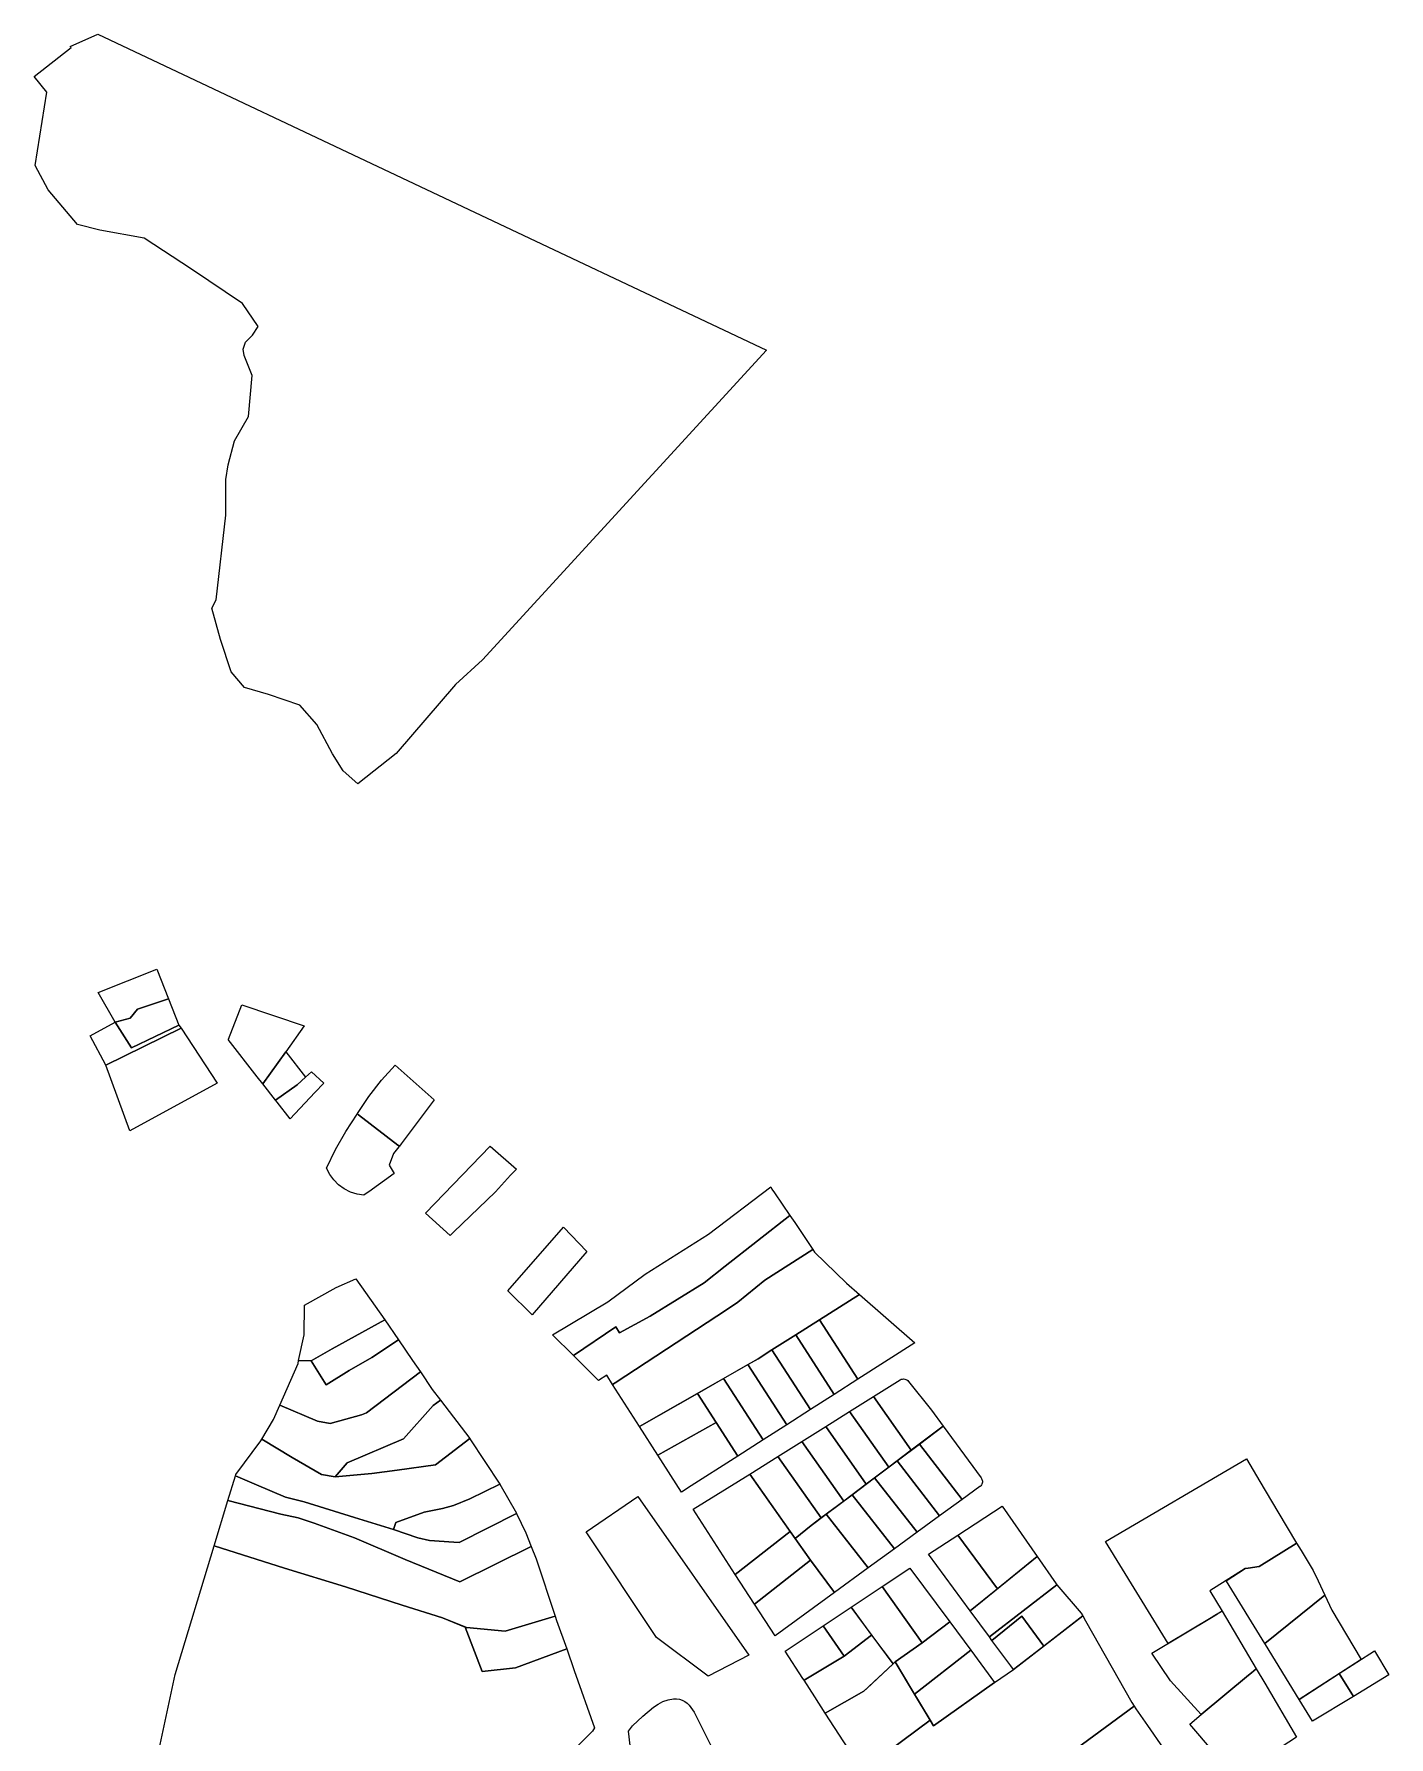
# Model space of a CAD drawing. Header units: millimetres. Extents: x 522658 to 553925, y 7796479 to 7820139.
# Drawn here: x 550146 to 550627, y 7806256 to 7806861 of the extents above; entities that cross this region are included whole.
import ezdxf

# ---------------------------------------------------------------- set-up
doc = ezdxf.new("R2010")
doc.units = ezdxf.units.MM
doc.layers.add('ZONA RESIDENCIAL 2 (ZR_2)', color=2, linetype='Continuous')

msp = doc.modelspace()

# ---------------------------------------------------------------- linework, layer by layer
at = {"layer": 'ZONA RESIDENCIAL 2 (ZR_2)'}
for points in [[(550158.58, 7806856.85), (550168.36, 7806861.3), (550405.92, 7806748.96), (550304.99, 7806638.83), (550295.38, 7806630.13), (550274.29, 7806605.56), (550260.72, 7806594.79), (550255.52, 7806599.39), (550251.71, 7806605.42), (550246.16, 7806615.9), (550240.12, 7806622.72), (550229.01, 7806626.53), (550220.44, 7806629.07), (550215.68, 7806634.63), (550211.92, 7806646.06), (550208.84, 7806657.29), (550210.41, 7806660.23), (550213.85, 7806690.33), (550213.8, 7806702.95), (550214.65, 7806708.24), (550216.87, 7806716.75), (550221.87, 7806725.39), (550223.16, 7806739.96), (550220.3, 7806747.05), (550220.03, 7806749.34), (550220.8, 7806751.83), (550223.3, 7806754.28), (550225.34, 7806757.31), (550219.79, 7806765.49), (550201.65, 7806777.73), (550184.84, 7806788.76), (550169.05, 7806791.59), (550161.16, 7806793.66), (550150.74, 7806805.93), (550146.04, 7806814.57), (550150.19, 7806840.66), (550145.71, 7806846.27), (550158.9, 7806856.5), (550158.58, 7806856.85)], [(550193.52, 7806518.45), (550182.41, 7806514.68), (550179.79, 7806511.58), (550174.53, 7806510.07), (550168.48, 7806520.63), (550189.32, 7806528.92), (550193.52, 7806518.45)], [(550197.17, 7806509.09), (550180.34, 7806500.94), (550174.53, 7806510.07), (550179.79, 7806511.58), (550182.41, 7806514.68), (550193.52, 7806518.45), (550197.17, 7806509.09)], [(550226.98, 7806488.15), (550224.99, 7806490.71), (550214.69, 7806503.91), (550214.76, 7806504.08), (550219.56, 7806516.26), (550241.61, 7806508.78), (550235.13, 7806499.53), (550226.98, 7806488.15)], [(550197.17, 7806509.09), (550197.92, 7806507.95), (550171.19, 7806494.83), (550165.64, 7806505.23), (550174.53, 7806510.07), (550180.34, 7806500.94), (550197.17, 7806509.09)], [(550171.19, 7806494.83), (550197.92, 7806507.95), (550210.8, 7806488.48), (550179.77, 7806471.49), (550171.19, 7806494.83)], [(550239.12, 7806487.87), (550231.51, 7806482.34), (550226.98, 7806488.15), (550235.13, 7806499.53), (550242.14, 7806490.55), (550239.12, 7806487.87)], [(550260.65, 7806477.67), (550264.65, 7806483.72), (550269.1, 7806489.46), (550273.96, 7806494.84), (550287.85, 7806482.47), (550276.1, 7806466.86), (550275.48, 7806466.04), (550274.99, 7806466.42), (550260.97, 7806477.18), (550260.55, 7806477.51), (550260.65, 7806477.67)], [(550245.5, 7806485.12), (550236.67, 7806475.71), (550232.07, 7806481.62), (550231.51, 7806482.34), (550239.12, 7806487.87), (550242.14, 7806490.55), (550244.31, 7806492.47), (550248.62, 7806488.44), (550245.5, 7806485.12)], [(550249.61, 7806458.22), (550252.81, 7806464.83), (550256.43, 7806471.22), (550260.45, 7806477.36), (550260.55, 7806477.51), (550260.97, 7806477.18), (550274.99, 7806466.42), (550275.48, 7806466.04), (550275.31, 7806465.83), (550273.37, 7806463.42), (550271.88, 7806459.29), (550273.68, 7806456.33), (550264.62, 7806449.85), (550263.7, 7806449.19), (550262.88, 7806448.6), (550260.45, 7806448.98), (550258.1, 7806449.73), (550255.91, 7806450.85), (550253.91, 7806452.29), (550252.17, 7806454.03), (550250.72, 7806456.02), (550249.61, 7806458.22)], [(550284.75, 7806442.25), (550307.71, 7806466.08), (550317.1, 7806457.88), (550314.93, 7806455.7), (550309.58, 7806449.8), (550294.69, 7806435.44), (550294.45, 7806435.2), (550293.57, 7806434.32), (550284.75, 7806442.25)], [(550385.32, 7806434.78), (550407.41, 7806451.59), (550407.85, 7806450.78), (550408.72, 7806449.5), (550414.2, 7806441.43), (550391.26, 7806423.37), (550383.77, 7806417.45), (550364.52, 7806405.59), (550353.68, 7806399.69), (550352.36, 7806401.8), (550337.32, 7806391.58), (550329.88, 7806398.93), (550329.83, 7806398.98), (550349.56, 7806410.67), (550362.74, 7806420.52), (550385.32, 7806434.78)], [(550392.09, 7806408.13), (550352.16, 7806381.94), (550351.25, 7806381.34), (550349.12, 7806384.67), (550346.25, 7806382.76), (550337.32, 7806391.58), (550352.36, 7806401.8), (550353.68, 7806399.69), (550364.52, 7806405.59), (550383.77, 7806417.45), (550391.26, 7806423.37), (550414.2, 7806441.43), (550415.91, 7806438.88), (550422.32, 7806429.31), (550405.26, 7806418.37), (550395.75, 7806410.53), (550392.09, 7806408.13)], [(550314.06, 7806414.58), (550333.77, 7806437.29), (550342.05, 7806428.54), (550322.61, 7806406.13), (550314.06, 7806414.58)], [(550402.96, 7806390.49), (550360.8, 7806366.4), (550351.25, 7806381.34), (550352.16, 7806381.94), (550392.09, 7806408.13), (550395.75, 7806410.53), (550405.26, 7806418.37), (550422.32, 7806429.31), (550422.95, 7806428.37), (550434.34, 7806417.3), (550438.88, 7806413.36), (550424.71, 7806404.34), (550416.28, 7806398.97), (550407.84, 7806393.6), (550402.96, 7806390.49)], [(550270.31, 7806404.29), (550251.59, 7806393.98), (550244.09, 7806389.73), (550239.7, 7806389.87), (550241.63, 7806398.99), (550241.82, 7806409.58), (550253.06, 7806415.81), (550259.96, 7806418.91), (550270.31, 7806404.29)], [(550438.37, 7806383.23), (550424.71, 7806404.34), (550438.88, 7806413.36), (550458.61, 7806396.19), (550438.37, 7806383.23)], [(550275.19, 7806397.18), (550265.74, 7806390.95), (550257.7, 7806386.34), (550249.5, 7806381.16), (550244.09, 7806389.73), (550251.59, 7806393.98), (550270.31, 7806404.29), (550275.19, 7806397.18)], [(550438.37, 7806383.23), (550429.95, 7806377.83), (550416.28, 7806398.97), (550424.71, 7806404.34), (550438.37, 7806383.23)], [(550429.95, 7806377.83), (550421.53, 7806372.44), (550407.84, 7806393.6), (550416.28, 7806398.97), (550429.95, 7806377.83)], [(550282.93, 7806385.84), (550263.81, 7806371.21), (550262.06, 7806370.52), (550250.95, 7806367.45), (550246.35, 7806368.25), (550232.96, 7806374.02), (550239.48, 7806388.83), (550239.7, 7806389.87), (550244.09, 7806389.73), (550249.5, 7806381.16), (550257.7, 7806386.34), (550265.74, 7806390.95), (550275.19, 7806397.18), (550280.2, 7806389.89), (550282.93, 7806385.84)], [(550421.53, 7806372.44), (550413.11, 7806367.04), (550399.3, 7806388.4), (550402.96, 7806390.49), (550407.84, 7806393.6), (550421.53, 7806372.44)], [(550290.05, 7806375.79), (550287.5, 7806373.83), (550276.91, 7806362.03), (550256.96, 7806353.51), (550252.68, 7806348.54), (550247.81, 7806349.28), (550237.44, 7806355.42), (550226.63, 7806361.91), (550230.71, 7806368.9), (550232.96, 7806374.02), (550246.35, 7806368.25), (550250.95, 7806367.45), (550262.06, 7806370.52), (550263.81, 7806371.21), (550282.93, 7806385.84), (550287.18, 7806379.53), (550290.05, 7806375.79)], [(550413.11, 7806367.04), (550404.69, 7806361.65), (550390.6, 7806383.43), (550399.3, 7806388.4), (550413.11, 7806367.04)], [(550404.69, 7806361.65), (550395.66, 7806355.87), (550381.39, 7806378.16), (550390.6, 7806383.43), (550404.69, 7806361.65)], [(550457.33, 7806357.97), (550443.88, 7806377.03), (550453.42, 7806383.03), (550453.79, 7806383.19), (550454.19, 7806383.28), (550454.59, 7806383.3), (550454.99, 7806383.25), (550455.38, 7806383.13), (550455.74, 7806382.95), (550456.06, 7806382.71), (550456.34, 7806382.42), (550464.55, 7806372.24), (550468.7, 7806366.54), (550457.33, 7806357.97)], [(550300.5, 7806362.14), (550288.34, 7806352.77), (550274.69, 7806350.92), (550265.75, 7806349.65), (550252.68, 7806348.54), (550256.96, 7806353.51), (550276.91, 7806362.03), (550287.5, 7806373.83), (550290.05, 7806375.79), (550300.5, 7806362.14)], [(550387.98, 7806367.86), (550367.28, 7806356.25), (550360.8, 7806366.4), (550381.39, 7806378.16), (550387.98, 7806367.86)], [(550457.33, 7806357.97), (550449.34, 7806351.95), (550435.41, 7806371.7), (550443.88, 7806377.03), (550457.33, 7806357.97)], [(550367.28, 7806356.25), (550387.98, 7806367.86), (550395.66, 7806355.87), (550377.86, 7806344.47), (550376.61, 7806343.65), (550375.71, 7806343.05), (550367.28, 7806356.25)], [(550449.34, 7806351.95), (550441.35, 7806345.93), (550426.93, 7806366.37), (550435.41, 7806371.7), (550449.34, 7806351.95)], [(550311.19, 7806345.87), (550300.52, 7806340.68), (550294.68, 7806338.34), (550290.79, 7806337.27), (550284.28, 7806336), (550274.27, 7806332.27), (550273.4, 7806329.73), (550259.55, 7806334.05), (550241.69, 7806339.65), (550235.02, 7806341.28), (550224.78, 7806345.64), (550217.26, 7806348.89), (550217.38, 7806349.3), (550226.31, 7806361.36), (550226.63, 7806361.91), (550237.44, 7806355.42), (550247.81, 7806349.28), (550252.68, 7806348.54), (550265.75, 7806349.65), (550274.69, 7806350.92), (550288.34, 7806352.77), (550300.5, 7806362.14), (550300.56, 7806362.07), (550311.19, 7806345.87)], [(550441.35, 7806345.93), (550433.36, 7806339.91), (550418.46, 7806361.03), (550426.93, 7806366.37), (550441.35, 7806345.93)], [(550482.25, 7806347.91), (550482.41, 7806347.61), (550482.52, 7806347.28), (550482.58, 7806346.94), (550482.58, 7806346.6), (550482.52, 7806346.26), (550482.41, 7806345.94), (550482.24, 7806345.63), (550482.03, 7806345.36), (550481.78, 7806345.13), (550481.68, 7806345.06), (550475.42, 7806340.49), (550460.25, 7806360.17), (550468.7, 7806366.54), (550482.12, 7806348.1), (550482.25, 7806347.91)], [(550425.37, 7806333.89), (550421.78, 7806331.19), (550416.08, 7806326.59), (550399.98, 7806349.41), (550409.98, 7806355.7), (550425.37, 7806333.89)], [(550433.36, 7806339.91), (550425.37, 7806333.89), (550409.98, 7806355.7), (550418.46, 7806361.03), (550433.36, 7806339.91)], [(550475.42, 7806340.49), (550467.34, 7806334.6), (550452.26, 7806354.16), (550460.25, 7806360.17), (550475.42, 7806340.49)], [(550414.33, 7806329.07), (550394.81, 7806313.85), (550379.83, 7806337.04), (550399.98, 7806349.41), (550414.33, 7806329.07)], [(550467.34, 7806334.6), (550459.42, 7806328.83), (550444.3, 7806348.16), (550452.26, 7806354.16), (550467.34, 7806334.6)], [(550563.43, 7806307.97), (550567.73, 7806300.75), (550564.59, 7806298.88), (550563.84, 7806298.43), (550548.53, 7806289.3), (550526.34, 7806325.48), (550576.45, 7806354.92), (550581.15, 7806346.9), (550587.51, 7806336.02), (550594.23, 7806324.92), (550594.07, 7806324.82), (550580.97, 7806316.59), (550576.95, 7806316.01), (550576, 7806315.87), (550563.43, 7806307.97)], [(550322.32, 7806323.75), (550296.98, 7806311.13), (550277.52, 7806319.15), (550259.48, 7806326.77), (550245.19, 7806332.04), (550239.52, 7806333.91), (550233.4, 7806335.26), (550214.59, 7806340.11), (550217.26, 7806348.89), (550224.78, 7806345.64), (550235.02, 7806341.28), (550241.69, 7806339.65), (550259.55, 7806334.05), (550273.4, 7806329.73), (550282.09, 7806326.87), (550286.14, 7806325.92), (550294.87, 7806325.28), (550296.73, 7806325.2), (550317.1, 7806335.52), (550320.36, 7806328.65), (550322.32, 7806323.75)], [(550317.1, 7806335.52), (550296.73, 7806325.2), (550294.87, 7806325.28), (550286.14, 7806325.92), (550282.09, 7806326.87), (550273.4, 7806329.73), (550274.27, 7806332.27), (550284.28, 7806336), (550290.79, 7806337.27), (550294.68, 7806338.34), (550300.52, 7806340.68), (550311.19, 7806345.87), (550317.07, 7806335.59), (550317.1, 7806335.52)], [(550459.42, 7806328.83), (550451.34, 7806322.94), (550436.32, 7806342.14), (550444.3, 7806348.16), (550459.42, 7806328.83)], [(550330.84, 7806299), (550313.06, 7806293.69), (550299.3, 7806294.91), (550290.83, 7806298.4), (550276.44, 7806302.95), (550256.38, 7806309.46), (550234.69, 7806316.08), (550209.71, 7806324.04), (550214.59, 7806340.11), (550233.4, 7806335.26), (550239.52, 7806333.91), (550245.19, 7806332.04), (550259.48, 7806326.77), (550277.52, 7806319.15), (550296.98, 7806311.13), (550322.32, 7806323.75), (550324.09, 7806319.32), (550330.84, 7806299)], [(550360.16, 7806341.46), (550399.58, 7806285.17), (550385.17, 7806277.69), (550366.88, 7806291.46), (550341.8, 7806329.01), (550360.16, 7806341.46)], [(550451.34, 7806322.94), (550442, 7806316.13), (550427.13, 7806335.22), (550436.32, 7806342.14), (550451.34, 7806322.94)], [(550488, 7806308.76), (550473.82, 7806327.77), (550489.58, 7806338.11), (550502.03, 7806320.18), (550488, 7806308.76)], [(550442, 7806316.13), (550430.1, 7806307.45), (550421.48, 7806318.93), (550416.08, 7806326.59), (550421.78, 7806331.19), (550427.13, 7806335.22), (550442, 7806316.13)], [(550394.81, 7806313.85), (550414.33, 7806329.07), (550421.48, 7806318.93), (550401.69, 7806303.21), (550394.81, 7806313.85)], [(550488, 7806308.76), (550478.28, 7806300.86), (550463.48, 7806320.99), (550473.82, 7806327.77), (550488, 7806308.76)], [(550226.06, 7806250.13), (550224.64, 7806234.32), (550186.32, 7806231.39), (550189.44, 7806248.38), (550195.79, 7806278.22), (550209.71, 7806324.04), (550234.69, 7806316.08), (550256.38, 7806309.46), (550276.44, 7806302.95), (550290.83, 7806298.4), (550298.81, 7806295.11), (550304.93, 7806279.36), (550316.68, 7806280.68), (550334.93, 7806287.33), (550337.62, 7806279.71), (550344.81, 7806259.27), (550344.09, 7806258.16), (550332.57, 7806246.67), (550323.91, 7806246.99), (550323.33, 7806251.01), (550311.37, 7806246.99), (550301.48, 7806243.12), (550298.67, 7806250.17), (550226.06, 7806250.13)], [(550478.28, 7806300.86), (550502.03, 7806320.18), (550508.75, 7806310.5), (550509.08, 7806310.12), (550485.06, 7806291.63), (550478.28, 7806300.86)], [(550569.2, 7806311.6), (550576, 7806315.87), (550576.95, 7806316.01), (550580.97, 7806316.59), (550594.07, 7806324.82), (550594.23, 7806324.92), (550595.84, 7806322.27), (550600.1, 7806315.24), (550601.85, 7806311.54), (550604.25, 7806306.42), (550582.89, 7806289.32), (550569.29, 7806311.45), (550569.2, 7806311.6)], [(550430.1, 7806307.45), (550408.92, 7806292.01), (550401.69, 7806303.21), (550421.48, 7806318.93), (550430.1, 7806307.45)], [(550470.97, 7806296.94), (550461.2, 7806289.56), (550446.98, 7806309.48), (550456.82, 7806316.02), (550470.97, 7806296.94)], [(550450.84, 7806282.02), (550435.96, 7806302.16), (550446.98, 7806309.48), (550461.2, 7806289.56), (550451.61, 7806282.74), (550450.84, 7806282.02)], [(550504.4, 7806288.34), (550496.57, 7806298.97), (550486, 7806290.35), (550485.06, 7806291.63), (550509.08, 7806310.12), (550517.74, 7806300), (550518.25, 7806299.09), (550504.4, 7806288.34)], [(550443.25, 7806292.29), (550433.53, 7806284.74), (550425.99, 7806295.54), (550435.96, 7806302.16), (550443.25, 7806292.29)], [(550617.2, 7806283.62), (550595.14, 7806269.41), (550583.14, 7806288.91), (550582.89, 7806289.32), (550604.25, 7806306.42), (550606.77, 7806301.14), (550617.2, 7806283.62)], [(550334.93, 7806287.33), (550316.68, 7806280.68), (550304.93, 7806279.36), (550298.81, 7806295.11), (550299.3, 7806294.91), (550313.06, 7806293.69), (550330.84, 7806299), (550331.35, 7806297.45), (550334.93, 7806287.33)], [(550433.53, 7806284.74), (550419.23, 7806276.21), (550418.8, 7806276.88), (550412.51, 7806286.58), (550425.99, 7806295.54), (550433.53, 7806284.74)], [(550536.5, 7806267.02), (550511.91, 7806248.88), (550496.71, 7806237.67), (550488.01, 7806232.32), (550458.63, 7806214.25), (550440.05, 7806244.09), (550464.03, 7806262.01), (550465.22, 7806260.02), (550486.91, 7806275.45), (550493.63, 7806279.98), (550518.25, 7806299.09), (550519.27, 7806297.29), (550535.63, 7806268.27), (550536.5, 7806267.02)], [(550478.45, 7806286.86), (550458.5, 7806271.24), (550451.61, 7806282.74), (550461.2, 7806289.56), (550470.97, 7806296.94), (550478.45, 7806286.86)], [(550504.4, 7806288.34), (550493.63, 7806279.98), (550492.66, 7806281.29), (550486, 7806290.35), (550496.57, 7806298.97), (550504.4, 7806288.34)], [(550542.81, 7806285.89), (550564.59, 7806298.88), (550566.17, 7806299.82), (550567.73, 7806300.75), (550579.86, 7806280.32), (550578.15, 7806278.89), (550577.09, 7806278), (550560.34, 7806264), (550549.37, 7806275.97), (550542.81, 7806285.89)], [(550440.5, 7806272.34), (550426.78, 7806264.56), (550423.03, 7806270.35), (550419.23, 7806276.21), (550433.53, 7806284.74), (550443.25, 7806292.29), (550450.84, 7806282.02), (550441.52, 7806273.3), (550440.5, 7806272.34)], [(550464.03, 7806262.01), (550440.05, 7806244.09), (550426.78, 7806264.56), (550440.5, 7806272.34), (550450.84, 7806282.02), (550451.61, 7806282.74), (550457.2, 7806273.41), (550464.03, 7806262.01)], [(550458.5, 7806271.24), (550478.45, 7806286.86), (550486.91, 7806275.45), (550465.22, 7806260.02), (550464.03, 7806262.01), (550458.5, 7806271.24)], [(550627.01, 7806278.08), (550614.39, 7806270.46), (550609.37, 7806278.58), (550621.85, 7806286.62), (550627.01, 7806278.08)], [(550556.26, 7806260.59), (550560.34, 7806264), (550577.09, 7806278), (550578.15, 7806278.89), (550579.86, 7806280.32), (550582.91, 7806275.18), (550594.12, 7806255.99), (550572.37, 7806241.77), (550556.26, 7806260.59)], [(550614.39, 7806270.46), (550599.89, 7806261.7), (550595.14, 7806269.41), (550609.37, 7806278.58), (550614.39, 7806270.46)], [(550528.95, 7806238.34), (550468.79, 7806197.81), (550463.69, 7806206.06), (550493, 7806224.37), (550488.01, 7806232.32), (550496.71, 7806237.67), (550511.91, 7806248.88), (550536.5, 7806267.02), (550537.14, 7806266.1), (550541.26, 7806260.15), (550546.83, 7806252.1), (550528.95, 7806238.34)]]:
    msp.add_lwpolyline(points, close=True, dxfattribs=at)
msp.add_lwpolyline([(550357.47, 7806253.06), (550356.84, 7806258.15), (550358.33, 7806260.03), (550361.95, 7806263.44), (550365.77, 7806266.62), (550367.37, 7806267.76), (550369.12, 7806268.64), (550370.98, 7806269.24), (550372.92, 7806269.56), (550373.94, 7806269.57), (550374.95, 7806269.43), (550375.92, 7806269.13), (550376.83, 7806268.67), (550377.67, 7806268.08), (550378.39, 7806267.37), (550379, 7806266.55), (550380.24, 7806264.81), (550380.24, 7806264.81), (550390.15, 7806244.95)], dxfattribs=at)

doc.saveas('drawing.dxf')
